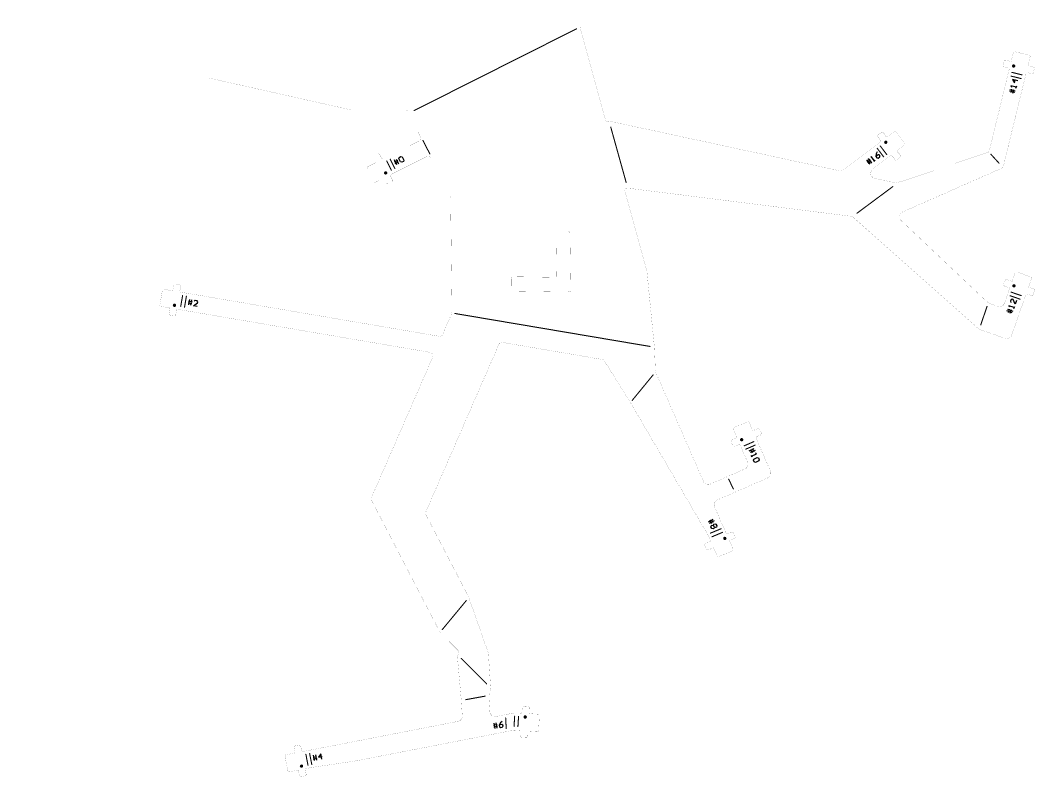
# Model space of a CAD drawing. Extents: x 325 to 617, y 85 to 372.
# Drawn here: x 471.2 to 617.3, y 145.4 to 254.3 of the extents above; entities that cross this region are included whole.
import ezdxf

# ---------------------------------------------------------------- set-up
doc = ezdxf.new("R2010")
doc.units = 0
doc.layers.add('MECHANICAL1', color=6, linetype='CONTINUOUS')
doc.layers.add('TOPOVERLAY', color=2, linetype='CONTINUOUS')

msp = doc.modelspace()

# ---------------------------------------------------------------- linework, layer by layer
at = {"layer": 'MECHANICAL1', "const_width": 0.0127}
for points in [[(551.83, 253.35), (551.83, 264.1)], [(551.83, 253.35), (551.85, 253.19)], [(551.85, 253.19), (555.49, 239.92)], [(612.76, 247.82), (612.9, 248.4)], [(613.14, 248.55), (613.92, 248.36)], [(613.92, 248.36), (614.23, 249.62)], [(614.47, 249.77), (616.51, 249.27)], [(616.35, 247.76), (616.65, 249.03)], [(610.77, 235.48), (613.63, 247.19)], [(612.9, 247.58), (613.48, 247.43)], [(616.35, 247.76), (617.12, 247.57)], [(617.13, 246.75), (617.27, 247.33)], [(434.2, 245.97), (498.41, 245.97)], [(498.41, 245.97), (518.91, 241.37)], [(612.8, 233.25), (616.06, 246.6)], [(616.3, 246.74), (616.88, 246.6)], [(518.91, 241.37), (525.99, 241.37)], [(525.99, 241.37), (526.79, 241.37)], [(526.96, 241.26), (528.82, 237.55)], [(555.69, 239.77), (555.82, 239.77)], [(555.82, 239.77), (556.27, 239.72)], [(556.27, 239.72), (589.11, 232.64)], [(595.98, 237.47), (597.02, 238.25)], [(597.3, 238.21), (598.56, 236.53)], [(523.5, 234.34), (528.59, 236.88)], [(589.72, 232.77), (595.02, 236.75)], [(594.7, 237.51), (595.06, 237.03)], [(594.74, 237.79), (595.22, 238.15)], [(595.5, 238.11), (595.98, 237.47)], [(597.48, 235.47), (598.52, 236.25)], [(597.48, 235.47), (597.96, 234.83)], [(597.94, 231.03), (610.57, 235.25)], [(610.57, 235.25), (610.77, 235.48)], [(521.27, 233.22), (522.43, 233.8)], [(522.07, 234.52), (522.43, 233.8)], [(522.16, 234.78), (522.7, 235.05)], [(522.97, 234.96), (523.23, 234.43)], [(524.62, 232.1), (529.71, 234.65)], [(530.38, 234.42), (533.13, 228.93)], [(594, 232.86), (596.52, 234.75)], [(596.8, 234.71), (597.16, 234.23)], [(597.44, 234.19), (597.92, 234.55)], [(521.18, 232.95), (522.12, 231.07)], [(598.3, 226.69), (612.61, 233.01)], [(612.61, 233.01), (612.8, 233.25)], [(522.38, 230.98), (523.55, 231.56)], [(523.55, 231.56), (523.91, 230.85)], [(524.17, 230.76), (524.71, 231.03)], [(524.53, 231.83), (524.8, 231.3)], [(594.29, 231.52), (597.19, 230.9)], [(597.19, 230.9), (597.94, 231.03)], [(558.26, 229.8), (561.46, 218.15)], [(558.4, 230.05), (558.48, 230.07)], [(558.48, 230.07), (558.91, 230.09)], [(558.91, 230.09), (590.77, 226.08)], [(533.18, 228.71), (533.33, 217.36)], [(590.77, 226.08), (591.15, 225.94)], [(591.15, 225.94), (609.05, 210.03)], [(598.09, 225.45), (610.38, 213.81)], [(548.35, 223.74), (548.44, 217.48)], [(548.56, 223.95), (550.17, 223.93)], [(550.37, 223.73), (550.48, 215.4)], [(561.46, 218.15), (562.52, 207.38)], [(614.06, 216.69), (614.49, 217.92)], [(614.75, 218.04), (616.73, 217.35)], [(493.54, 216.28), (494.13, 216.18)], [(533.33, 217.36), (533.4, 212.35)], [(541.9, 217.16), (541.92, 215.5)], [(542.1, 217.36), (542.1, 217.36)], [(542.1, 217.36), (548.24, 217.28)], [(612.85, 216.27), (613.05, 216.84)], [(613.31, 216.96), (614.06, 216.69)], [(616.42, 215.87), (616.85, 217.1)], [(491.31, 213.31), (491.66, 215.38)], [(491.89, 215.55), (493.17, 215.33)], [(493.17, 215.33), (493.31, 216.12)], [(494.19, 215.36), (494.29, 215.95)], [(494.36, 215.13), (531.51, 208.79)], [(542.12, 215.3), (550.28, 215.19)], [(612.96, 213.55), (613.67, 215.56)], [(612.98, 216.01), (613.54, 215.82)], [(616.28, 214.86), (616.85, 214.66)], [(616.42, 215.87), (617.18, 215.6)], [(617.1, 214.78), (617.3, 215.35)], [(610.38, 213.81), (610.87, 213.49)], [(610.87, 213.49), (612.01, 213.09)], [(614, 208.95), (616.02, 214.74)], [(491.47, 213.08), (492.75, 212.86)], [(492.62, 212.07), (492.75, 212.86)], [(493.6, 211.91), (493.71, 212.5)], [(493.94, 212.66), (530.23, 206.47)], [(532.05, 209.08), (533.33, 212.02)], [(533.33, 212.02), (533.4, 212.35)], [(492.78, 211.84), (493.37, 211.74)], [(609.05, 210.03), (609.55, 209.72)], [(609.55, 209.72), (613.05, 208.49)], [(529.62, 183.51), (540.13, 207.6)], [(540.68, 207.9), (555.01, 205.45)], [(562.52, 207.38), (562.55, 207.03)], [(562.55, 207.03), (562.65, 204.67)], [(521.79, 185.57), (530.61, 205.78)], [(555.35, 205.22), (558.96, 199.44)], [(562.65, 204.67), (562.68, 203.93)], [(562.68, 203.93), (562.77, 203.5)], [(562.77, 203.5), (569.6, 187.89)], [(558.96, 199.44), (559.15, 199.13)], [(559.15, 199.13), (570.16, 180.33)], [(574, 195.63), (575.93, 196.47)], [(576.19, 196.37), (576.71, 195.18)], [(573.9, 195.37), (574.42, 194.17)], [(576.71, 195.18), (577.45, 195.5)], [(577.3, 194.34), (577.85, 194.58)], [(577.71, 195.39), (577.95, 194.84)], [(573.59, 193.59), (573.83, 193.04)], [(573.69, 193.85), (574.42, 194.17)], [(574.09, 192.94), (574.64, 193.18)], [(574.9, 193.08), (575.96, 190.67)], [(577.19, 194.08), (579.25, 189.38)], [(570.59, 187.5), (575.57, 189.68)], [(571.59, 185.21), (578.86, 188.39)], [(521.81, 185.14), (531.57, 166.33)], [(571.2, 184.22), (572.86, 180.44)], [(529.63, 183.08), (535.73, 171.35)], [(570.16, 180.33), (570.27, 180.12)], [(570.27, 180.12), (570.57, 179.44)], [(573.12, 180.34), (573.67, 180.58)], [(573.93, 180.48), (574.17, 179.93)], [(569.81, 178.67), (570.05, 178.12)], [(569.91, 178.94), (570.46, 179.18)], [(570.31, 178.02), (571.05, 178.34)], [(571.05, 178.34), (571.57, 177.15)], [(573.34, 179.34), (574.07, 179.66)], [(573.34, 179.34), (573.86, 178.15)], [(571.83, 177.05), (573.76, 177.89)], [(535.73, 171.35), (535.87, 170.99)], [(535.87, 170.99), (538.6, 163.22)], [(531.57, 166.33), (531.78, 166.04)], [(531.78, 166.04), (534.22, 163.59)], [(534.17, 162.58), (534.25, 162.92)], [(534.17, 162.58), (534.71, 156.52)], [(538.63, 163.09), (538.95, 158.2)], [(538.76, 157.31), (538.91, 157.81)], [(538.91, 157.81), (538.95, 158.2)], [(534.71, 156.52), (534.74, 156.1)], [(538.7, 156.87), (538.76, 157.31)], [(538.7, 156.87), (538.84, 154.71)], [(534.74, 156.1), (534.87, 154.12)], [(543.51, 154.7), (543.55, 155.29)], [(543.76, 155.48), (544.36, 155.45)], [(544.5, 154.44), (544.55, 155.23)], [(539.73, 154.03), (540.96, 154.27)], [(540.96, 154.27), (541.17, 154.31)], [(541.17, 154.31), (542.32, 154.54)], [(542.32, 154.54), (542.56, 154.55)], [(542.56, 154.55), (543.3, 154.51)], [(544.5, 154.44), (545.8, 154.36)], [(545.85, 152.05), (545.98, 154.14)], [(511.95, 148.99), (534.27, 153.33)], [(541.33, 151.88), (542.17, 152.05)], [(542.17, 152.05), (542.41, 152.06)], [(542.41, 152.06), (543.15, 152.01)], [(519.22, 147.58), (541.12, 151.83)], [(541.12, 151.83), (541.33, 151.88)], [(543.3, 151.2), (543.34, 151.8)], [(543.49, 150.99), (544.08, 150.95)], [(544.3, 151.14), (544.35, 151.94)], [(544.35, 151.94), (545.64, 151.86)], [(510.62, 149.55), (510.77, 148.77)], [(510.78, 149.79), (511.37, 149.9)], [(511.6, 149.74), (511.72, 149.15)], [(509.34, 148.28), (509.74, 146.22)], [(509.5, 148.52), (510.77, 148.77)], [(513.39, 146.72), (519.22, 147.58)], [(509.97, 146.06), (511.25, 146.31)], [(511.25, 146.31), (511.4, 145.53)], [(512.27, 146.31), (512.38, 145.72)], [(512.43, 146.54), (513.15, 146.68)], [(513.15, 146.68), (513.39, 146.72)], [(511.64, 145.37), (512.23, 145.48)]]:
    msp.add_lwpolyline(points, dxfattribs=at)
at = {"layer": 'MECHANICAL1', "const_width": 0.00635}
for points in [[(551.83, 253.35, 1), (551.83, 253.35, 1)], [(551.83, 253.35, 1), (551.83, 253.35, 1)], [(551.85, 253.19, 1), (551.85, 253.19, 1)], [(551.85, 253.19, 1), (551.85, 253.19, 1)], [(612.89, 248.4, 1), (612.9, 248.4, 1)], [(612.89, 248.4, 1), (612.9, 248.4, 1)], [(613.14, 248.55, 1), (613.14, 248.55, 1)], [(613.14, 248.55, 1), (613.14, 248.55, 1)], [(614.22, 249.62, 1), (614.23, 249.62, 1)], [(614.22, 249.62, 1), (614.23, 249.62, 1)], [(614.46, 249.77, 1), (614.47, 249.77, 1)], [(614.46, 249.77, 1), (614.47, 249.77, 1)], [(616.5, 249.27, 1), (616.51, 249.27, 1)], [(616.5, 249.27, 1), (616.51, 249.27, 1)], [(616.65, 249.03, 1), (616.66, 249.03, 1)], [(616.65, 249.03, 1), (616.66, 249.03, 1)], [(612.75, 247.82, 1), (612.76, 247.82, 1)], [(612.75, 247.82, 1), (612.76, 247.82, 1)], [(612.9, 247.58, 1), (612.91, 247.58, 1)], [(612.9, 247.58, 1), (612.91, 247.58, 1)], [(613.48, 247.43, 1), (613.49, 247.43, 1)], [(613.48, 247.43, 1), (613.49, 247.43, 1)], [(613.63, 247.19, 1), (613.63, 247.19, 1)], [(613.63, 247.19, 1), (613.63, 247.19, 1)], [(613.91, 248.36, 1), (613.92, 248.36, 1)], [(613.91, 248.36, 1), (613.92, 248.36, 1)], [(616.34, 247.76, 1), (616.35, 247.76, 1)], [(616.34, 247.76, 1), (616.35, 247.76, 1)], [(617.12, 247.57, 1), (617.13, 247.57, 1)], [(617.12, 247.57, 1), (617.13, 247.57, 1)], [(617.27, 247.33, 1), (617.27, 247.33, 1)], [(617.27, 247.33, 1), (617.27, 247.33, 1)], [(498.4, 245.97, 1), (498.41, 245.97, 1)], [(498.4, 245.97, 1), (498.41, 245.97, 1)], [(616.06, 246.6, 1), (616.06, 246.6, 1)], [(616.06, 246.6, 1), (616.06, 246.6, 1)], [(616.3, 246.74, 1), (616.31, 246.74, 1)], [(616.3, 246.74, 1), (616.31, 246.74, 1)], [(616.88, 246.6, 1), (616.89, 246.6, 1)], [(616.88, 246.6, 1), (616.89, 246.6, 1)], [(617.12, 246.75, 1), (617.13, 246.75, 1)], [(617.12, 246.75, 1), (617.13, 246.75, 1)], [(518.91, 241.37, 1), (518.91, 241.37, 1)], [(518.91, 241.37, 1), (518.91, 241.37, 1)], [(525.98, 241.37, 1), (525.99, 241.37, 1)], [(525.98, 241.37, 1), (525.99, 241.37, 1)], [(526.78, 241.37, 1), (526.79, 241.37, 1)], [(526.78, 241.37, 1), (526.79, 241.37, 1)], [(526.96, 241.26, 1), (526.97, 241.26, 1)], [(526.96, 241.26, 1), (526.97, 241.26, 1)], [(555.49, 239.92, 1), (555.49, 239.92, 1)], [(555.49, 239.92, 1), (555.49, 239.92, 1)], [(555.68, 239.77, 1), (555.69, 239.77, 1)], [(555.68, 239.77, 1), (555.69, 239.77, 1)], [(555.82, 239.77, 1), (555.82, 239.77, 1)], [(555.82, 239.77, 1), (555.82, 239.77, 1)], [(556.27, 239.72, 1), (556.28, 239.72, 1)], [(556.27, 239.72, 1), (556.28, 239.72, 1)], [(597.02, 238.25, 1), (597.03, 238.25, 1)], [(597.02, 238.25, 1), (597.03, 238.25, 1)], [(597.3, 238.21, 1), (597.31, 238.21, 1)], [(597.3, 238.21, 1), (597.31, 238.21, 1)], [(528.59, 236.88, 1), (528.6, 236.88, 1)], [(528.59, 236.88, 1), (528.6, 236.88, 1)], [(528.81, 237.55, 1), (528.82, 237.55, 1)], [(528.81, 237.55, 1), (528.82, 237.55, 1)], [(594.7, 237.51, 1), (594.71, 237.51, 1)], [(594.7, 237.51, 1), (594.71, 237.51, 1)], [(594.74, 237.79, 1), (594.75, 237.79, 1)], [(594.74, 237.79, 1), (594.75, 237.79, 1)], [(595.02, 236.75, 1), (595.03, 236.75, 1)], [(595.02, 236.75, 1), (595.03, 236.75, 1)], [(595.06, 237.03, 1), (595.07, 237.03, 1)], [(595.06, 237.03, 1), (595.07, 237.03, 1)], [(595.22, 238.15, 1), (595.23, 238.15, 1)], [(595.22, 238.15, 1), (595.23, 238.15, 1)], [(595.5, 238.11, 1), (595.51, 238.11, 1)], [(595.5, 238.11, 1), (595.51, 238.11, 1)], [(595.98, 237.47, 1), (595.99, 237.47, 1)], [(595.98, 237.47, 1), (595.99, 237.47, 1)], [(597.48, 235.47, 1), (597.49, 235.47, 1)], [(597.48, 235.47, 1), (597.49, 235.47, 1)], [(598.52, 236.25, 1), (598.53, 236.25, 1)], [(598.52, 236.25, 1), (598.53, 236.25, 1)], [(598.56, 236.53, 1), (598.57, 236.53, 1)], [(598.56, 236.53, 1), (598.57, 236.53, 1)], [(610.57, 235.25, 1), (610.57, 235.25, 1)], [(610.57, 235.25, 1), (610.57, 235.25, 1)], [(610.76, 235.48, 1), (610.77, 235.48, 1)], [(610.76, 235.48, 1), (610.77, 235.48, 1)], [(522.07, 234.52, 1), (522.07, 234.52, 1)], [(522.07, 234.52, 1), (522.07, 234.52, 1)], [(522.16, 234.78, 1), (522.16, 234.78, 1)], [(522.16, 234.78, 1), (522.16, 234.78, 1)], [(522.43, 233.8, 1), (522.43, 233.8, 1)], [(522.43, 233.8, 1), (522.43, 233.8, 1)], [(522.69, 235.05, 1), (522.7, 235.05, 1)], [(522.69, 235.05, 1), (522.7, 235.05, 1)], [(522.96, 234.96, 1), (522.97, 234.96, 1)], [(522.96, 234.96, 1), (522.97, 234.96, 1)], [(523.23, 234.43, 1), (523.24, 234.43, 1)], [(523.23, 234.43, 1), (523.24, 234.43, 1)], [(523.5, 234.34, 1), (523.51, 234.34, 1)], [(523.5, 234.34, 1), (523.51, 234.34, 1)], [(529.71, 234.65, 1), (529.71, 234.65, 1)], [(529.71, 234.65, 1), (529.71, 234.65, 1)], [(530.38, 234.42, 1), (530.38, 234.42, 1)], [(530.38, 234.42, 1), (530.38, 234.42, 1)], [(596.52, 234.75, 1), (596.53, 234.75, 1)], [(596.52, 234.75, 1), (596.53, 234.75, 1)], [(596.8, 234.71, 1), (596.81, 234.71, 1)], [(596.8, 234.71, 1), (596.81, 234.71, 1)], [(597.16, 234.23, 1), (597.17, 234.23, 1)], [(597.16, 234.23, 1), (597.17, 234.23, 1)], [(597.44, 234.19, 1), (597.45, 234.19, 1)], [(597.44, 234.19, 1), (597.45, 234.19, 1)], [(597.92, 234.55, 1), (597.93, 234.55, 1)], [(597.92, 234.55, 1), (597.93, 234.55, 1)], [(597.96, 234.83, 1), (597.97, 234.83, 1)], [(597.96, 234.83, 1), (597.97, 234.83, 1)], [(521.17, 232.95, 1), (521.18, 232.95, 1)], [(521.17, 232.95, 1), (521.18, 232.95, 1)], [(521.26, 233.22, 1), (521.27, 233.22, 1)], [(521.26, 233.22, 1), (521.27, 233.22, 1)], [(589.11, 232.64, 1), (589.11, 232.64, 1)], [(589.11, 232.64, 1), (589.11, 232.64, 1)], [(589.71, 232.77, 1), (589.72, 232.77, 1)], [(589.71, 232.77, 1), (589.72, 232.77, 1)], [(594, 232.86, 1), (594, 232.86, 1)], [(594, 232.86, 1), (594, 232.86, 1)], [(612.61, 233.01, 1), (612.61, 233.01, 1)], [(612.61, 233.01, 1), (612.61, 233.01, 1)], [(612.79, 233.25, 1), (612.8, 233.25, 1)], [(612.79, 233.25, 1), (612.8, 233.25, 1)], [(522.11, 231.07, 1), (522.12, 231.07, 1)], [(522.11, 231.07, 1), (522.12, 231.07, 1)], [(522.38, 230.98, 1), (522.39, 230.98, 1)], [(522.38, 230.98, 1), (522.39, 230.98, 1)], [(523.54, 231.56, 1), (523.55, 231.56, 1)], [(523.54, 231.56, 1), (523.55, 231.56, 1)], [(524.53, 231.83, 1), (524.53, 231.83, 1)], [(524.53, 231.83, 1), (524.53, 231.83, 1)], [(524.62, 232.1, 1), (524.62, 232.1, 1)], [(524.62, 232.1, 1), (524.62, 232.1, 1)], [(524.71, 231.03, 1), (524.71, 231.03, 1)], [(524.71, 231.03, 1), (524.71, 231.03, 1)], [(524.8, 231.3, 1), (524.8, 231.3, 1)], [(524.8, 231.3, 1), (524.8, 231.3, 1)], [(594.29, 231.52, 1), (594.29, 231.52, 1)], [(594.29, 231.52, 1), (594.29, 231.52, 1)], [(597.19, 230.9, 1), (597.2, 230.9, 1)], [(597.19, 230.9, 1), (597.2, 230.9, 1)], [(597.94, 231.03, 1), (597.94, 231.03, 1)], [(597.94, 231.03, 1), (597.94, 231.03, 1)], [(523.9, 230.85, 1), (523.91, 230.85, 1)], [(523.9, 230.85, 1), (523.91, 230.85, 1)], [(524.17, 230.76, 1), (524.18, 230.76, 1)], [(524.17, 230.76, 1), (524.18, 230.76, 1)], [(558.26, 229.8, 1), (558.27, 229.8, 1)], [(558.26, 229.8, 1), (558.27, 229.8, 1)], [(558.4, 230.05, 1), (558.41, 230.05, 1)], [(558.4, 230.05, 1), (558.41, 230.05, 1)], [(558.48, 230.07, 1), (558.48, 230.07, 1)], [(558.48, 230.07, 1), (558.48, 230.07, 1)], [(558.91, 230.09, 1), (558.91, 230.09, 1)], [(558.91, 230.09, 1), (558.91, 230.09, 1)], [(533.13, 228.93, 1), (533.13, 228.93, 1)], [(533.13, 228.93, 1), (533.13, 228.93, 1)], [(533.18, 228.71, 1), (533.19, 228.71, 1)], [(533.18, 228.71, 1), (533.19, 228.71, 1)], [(598.3, 226.69, 1), (598.31, 226.69, 1)], [(598.3, 226.69, 1), (598.31, 226.69, 1)], [(590.77, 226.08, 1), (590.77, 226.08, 1)], [(590.77, 226.08, 1), (590.77, 226.08, 1)], [(591.14, 225.94, 1), (591.15, 225.94, 1)], [(591.14, 225.94, 1), (591.15, 225.94, 1)], [(598.09, 225.45, 1), (598.09, 225.45, 1)], [(598.09, 225.45, 1), (598.09, 225.45, 1)], [(548.35, 223.74, 1), (548.36, 223.74, 1)], [(548.35, 223.74, 1), (548.36, 223.74, 1)], [(548.55, 223.95, 1), (548.56, 223.95, 1)], [(548.55, 223.95, 1), (548.56, 223.95, 1)], [(550.17, 223.93, 1), (550.17, 223.93, 1)], [(550.17, 223.93, 1), (550.17, 223.93, 1)], [(550.36, 223.73, 1), (550.37, 223.73, 1)], [(550.36, 223.73, 1), (550.37, 223.73, 1)], [(561.46, 218.15, 1), (561.46, 218.15, 1)], [(561.46, 218.15, 1), (561.46, 218.15, 1)], [(614.49, 217.92, 1), (614.49, 217.92, 1)], [(614.49, 217.92, 1), (614.49, 217.92, 1)], [(614.74, 218.04, 1), (614.75, 218.04, 1)], [(614.74, 218.04, 1), (614.75, 218.04, 1)], [(493.54, 216.28, 1), (493.54, 216.28, 1)], [(493.54, 216.28, 1), (493.54, 216.28, 1)], [(533.33, 217.36, 1), (533.34, 217.36, 1)], [(533.33, 217.36, 1), (533.34, 217.36, 1)], [(541.9, 217.16, 1), (541.9, 217.16, 1)], [(541.9, 217.16, 1), (541.9, 217.16, 1)], [(542.09, 217.36, 1), (542.1, 217.36, 1)], [(542.09, 217.36, 1), (542.1, 217.36, 1)], [(542.1, 217.36, 1), (542.1, 217.36, 1)], [(542.1, 217.36, 1), (542.1, 217.36, 1)], [(548.23, 217.28, 1), (548.24, 217.28, 1)], [(548.23, 217.28, 1), (548.24, 217.28, 1)], [(548.43, 217.48, 1), (548.44, 217.48, 1)], [(548.43, 217.48, 1), (548.44, 217.48, 1)], [(612.85, 216.27, 1), (612.86, 216.27, 1)], [(612.85, 216.27, 1), (612.86, 216.27, 1)], [(613.05, 216.84, 1), (613.05, 216.84, 1)], [(613.05, 216.84, 1), (613.05, 216.84, 1)], [(613.3, 216.96, 1), (613.31, 216.96, 1)], [(613.3, 216.96, 1), (613.31, 216.96, 1)], [(614.06, 216.69, 1), (614.06, 216.69, 1)], [(614.06, 216.69, 1), (614.06, 216.69, 1)], [(616.72, 217.35, 1), (616.73, 217.35, 1)], [(616.72, 217.35, 1), (616.73, 217.35, 1)], [(616.85, 217.1, 1), (616.85, 217.1, 1)], [(616.85, 217.1, 1), (616.85, 217.1, 1)], [(491.66, 215.38, 1), (491.66, 215.38, 1)], [(491.66, 215.38, 1), (491.66, 215.38, 1)], [(491.89, 215.55, 1), (491.9, 215.55, 1)], [(491.89, 215.55, 1), (491.9, 215.55, 1)], [(493.17, 215.33, 1), (493.18, 215.33, 1)], [(493.17, 215.33, 1), (493.18, 215.33, 1)], [(493.31, 216.12, 1), (493.31, 216.12, 1)], [(493.31, 216.12, 1), (493.31, 216.12, 1)], [(494.13, 216.18, 1), (494.13, 216.18, 1)], [(494.13, 216.18, 1), (494.13, 216.18, 1)], [(494.19, 215.36, 1), (494.2, 215.36, 1)], [(494.19, 215.36, 1), (494.2, 215.36, 1)], [(494.29, 215.95, 1), (494.3, 215.95, 1)], [(494.29, 215.95, 1), (494.3, 215.95, 1)], [(494.35, 215.13, 1), (494.36, 215.13, 1)], [(494.35, 215.13, 1), (494.36, 215.13, 1)], [(541.92, 215.5, 1), (541.92, 215.5, 1)], [(541.92, 215.5, 1), (541.92, 215.5, 1)], [(542.12, 215.3, 1), (542.12, 215.3, 1)], [(542.12, 215.3, 1), (542.12, 215.3, 1)], [(550.27, 215.19, 1), (550.28, 215.19, 1)], [(550.27, 215.19, 1), (550.28, 215.19, 1)], [(550.48, 215.4, 1), (550.48, 215.4, 1)], [(550.48, 215.4, 1), (550.48, 215.4, 1)], [(612.97, 216.01, 1), (612.98, 216.01, 1)], [(612.97, 216.01, 1), (612.98, 216.01, 1)], [(613.54, 215.82, 1), (613.55, 215.82, 1)], [(613.54, 215.82, 1), (613.55, 215.82, 1)], [(613.66, 215.56, 1), (613.67, 215.56, 1)], [(613.66, 215.56, 1), (613.67, 215.56, 1)], [(616.28, 214.86, 1), (616.28, 214.86, 1)], [(616.28, 214.86, 1), (616.28, 214.86, 1)], [(616.42, 215.87, 1), (616.42, 215.87, 1)], [(616.42, 215.87, 1), (616.42, 215.87, 1)], [(617.1, 214.78, 1), (617.1, 214.78, 1)], [(617.1, 214.78, 1), (617.1, 214.78, 1)], [(617.17, 215.6, 1), (617.18, 215.6, 1)], [(617.17, 215.6, 1), (617.18, 215.6, 1)], [(617.3, 215.35, 1), (617.3, 215.35, 1)], [(617.3, 215.35, 1), (617.3, 215.35, 1)], [(610.37, 213.81, 1), (610.38, 213.81, 1)], [(610.37, 213.81, 1), (610.38, 213.81, 1)], [(610.87, 213.49, 1), (610.88, 213.49, 1)], [(610.87, 213.49, 1), (610.88, 213.49, 1)], [(612.96, 213.55, 1), (612.97, 213.55, 1)], [(612.96, 213.55, 1), (612.97, 213.55, 1)], [(616.02, 214.74, 1), (616.03, 214.74, 1)], [(616.02, 214.74, 1), (616.03, 214.74, 1)], [(616.84, 214.66, 1), (616.85, 214.66, 1)], [(616.84, 214.66, 1), (616.85, 214.66, 1)], [(491.31, 213.31, 1), (491.31, 213.31, 1)], [(491.31, 213.31, 1), (491.31, 213.31, 1)], [(491.47, 213.08, 1), (491.48, 213.08, 1)], [(491.47, 213.08, 1), (491.48, 213.08, 1)], [(492.62, 212.07, 1), (492.62, 212.07, 1)], [(492.62, 212.07, 1), (492.62, 212.07, 1)], [(492.75, 212.86, 1), (492.76, 212.86, 1)], [(492.75, 212.86, 1), (492.76, 212.86, 1)], [(493.6, 211.91, 1), (493.61, 211.91, 1)], [(493.6, 211.91, 1), (493.61, 211.91, 1)], [(493.7, 212.5, 1), (493.71, 212.5, 1)], [(493.7, 212.5, 1), (493.71, 212.5, 1)], [(493.93, 212.66, 1), (493.94, 212.66, 1)], [(493.93, 212.66, 1), (493.94, 212.66, 1)], [(533.33, 212.02, 1), (533.34, 212.02, 1)], [(533.33, 212.02, 1), (533.34, 212.02, 1)], [(533.4, 212.35, 1), (533.4, 212.35, 1)], [(533.4, 212.35, 1), (533.4, 212.35, 1)], [(612, 213.09, 1), (612.01, 213.09, 1)], [(612, 213.09, 1), (612.01, 213.09, 1)], [(492.78, 211.84, 1), (492.79, 211.84, 1)], [(492.78, 211.84, 1), (492.79, 211.84, 1)], [(493.37, 211.74, 1), (493.38, 211.74, 1)], [(493.37, 211.74, 1), (493.38, 211.74, 1)], [(532.05, 209.08, 1), (532.05, 209.08, 1)], [(532.05, 209.08, 1), (532.05, 209.08, 1)], [(609.05, 210.03, 1), (609.06, 210.03, 1)], [(609.05, 210.03, 1), (609.06, 210.03, 1)], [(609.55, 209.72, 1), (609.56, 209.72, 1)], [(609.55, 209.72, 1), (609.56, 209.72, 1)], [(614, 208.95, 1), (614.01, 208.95, 1)], [(614, 208.95, 1), (614.01, 208.95, 1)], [(531.51, 208.79, 1), (531.51, 208.79, 1)], [(531.51, 208.79, 1), (531.51, 208.79, 1)], [(540.13, 207.6, 1), (540.14, 207.6, 1)], [(540.13, 207.6, 1), (540.14, 207.6, 1)], [(540.67, 207.9, 1), (540.68, 207.9, 1)], [(540.67, 207.9, 1), (540.68, 207.9, 1)], [(613.04, 208.49, 1), (613.05, 208.49, 1)], [(613.04, 208.49, 1), (613.05, 208.49, 1)], [(530.23, 206.47, 1), (530.24, 206.47, 1)], [(530.23, 206.47, 1), (530.24, 206.47, 1)], [(562.52, 207.38, 1), (562.52, 207.38, 1)], [(562.52, 207.38, 1), (562.52, 207.38, 1)], [(562.54, 207.03, 1), (562.55, 207.03, 1)], [(562.54, 207.03, 1), (562.55, 207.03, 1)], [(530.61, 205.78, 1), (530.61, 205.78, 1)], [(530.61, 205.78, 1), (530.61, 205.78, 1)], [(555.01, 205.45, 1), (555.02, 205.45, 1)], [(555.01, 205.45, 1), (555.02, 205.45, 1)], [(555.35, 205.22, 1), (555.36, 205.22, 1)], [(555.35, 205.22, 1), (555.36, 205.22, 1)], [(562.65, 204.67, 1), (562.65, 204.67, 1)], [(562.65, 204.67, 1), (562.65, 204.67, 1)], [(562.68, 203.93, 1), (562.69, 203.93, 1)], [(562.68, 203.93, 1), (562.69, 203.93, 1)], [(562.76, 203.5, 1), (562.77, 203.5, 1)], [(562.76, 203.5, 1), (562.77, 203.5, 1)], [(558.96, 199.44, 1), (558.97, 199.44, 1)], [(558.96, 199.44, 1), (558.97, 199.44, 1)], [(559.15, 199.13, 1), (559.15, 199.13, 1)], [(559.15, 199.13, 1), (559.15, 199.13, 1)], [(575.93, 196.47, 1), (575.93, 196.47, 1)], [(575.93, 196.47, 1), (575.93, 196.47, 1)], [(576.19, 196.37, 1), (576.19, 196.37, 1)], [(576.19, 196.37, 1), (576.19, 196.37, 1)], [(573.9, 195.37, 1), (573.9, 195.37, 1)], [(573.9, 195.37, 1), (573.9, 195.37, 1)], [(574, 195.63, 1), (574.01, 195.63, 1)], [(574, 195.63, 1), (574.01, 195.63, 1)], [(576.71, 195.18, 1), (576.72, 195.18, 1)], [(576.71, 195.18, 1), (576.72, 195.18, 1)], [(577.29, 194.34, 1), (577.3, 194.34, 1)], [(577.29, 194.34, 1), (577.3, 194.34, 1)], [(577.44, 195.5, 1), (577.45, 195.5, 1)], [(577.44, 195.5, 1), (577.45, 195.5, 1)], [(577.71, 195.39, 1), (577.71, 195.39, 1)], [(577.71, 195.39, 1), (577.71, 195.39, 1)], [(577.84, 194.58, 1), (577.85, 194.58, 1)], [(577.84, 194.58, 1), (577.85, 194.58, 1)], [(577.95, 194.84, 1), (577.95, 194.84, 1)], [(577.95, 194.84, 1), (577.95, 194.84, 1)], [(573.58, 193.59, 1), (573.59, 193.59, 1)], [(573.58, 193.59, 1), (573.59, 193.59, 1)], [(573.69, 193.85, 1), (573.69, 193.85, 1)], [(573.69, 193.85, 1), (573.69, 193.85, 1)], [(573.82, 193.04, 1), (573.83, 193.04, 1)], [(573.82, 193.04, 1), (573.83, 193.04, 1)], [(574.09, 192.94, 1), (574.09, 192.94, 1)], [(574.09, 192.94, 1), (574.09, 192.94, 1)], [(574.42, 194.17, 1), (574.43, 194.17, 1)], [(574.42, 194.17, 1), (574.43, 194.17, 1)], [(574.64, 193.18, 1), (574.64, 193.18, 1)], [(574.64, 193.18, 1), (574.64, 193.18, 1)], [(574.9, 193.08, 1), (574.91, 193.08, 1)], [(574.9, 193.08, 1), (574.91, 193.08, 1)], [(577.19, 194.08, 1), (577.2, 194.08, 1)], [(577.19, 194.08, 1), (577.2, 194.08, 1)], [(575.95, 190.67, 1), (575.96, 190.67, 1)], [(575.95, 190.67, 1), (575.96, 190.67, 1)], [(575.57, 189.68, 1), (575.57, 189.68, 1)], [(575.57, 189.68, 1), (575.57, 189.68, 1)], [(579.25, 189.38, 1), (579.25, 189.38, 1)], [(579.25, 189.38, 1), (579.25, 189.38, 1)], [(569.6, 187.89, 1), (569.6, 187.89, 1)], [(569.6, 187.89, 1), (569.6, 187.89, 1)], [(570.58, 187.5, 1), (570.59, 187.5, 1)], [(570.58, 187.5, 1), (570.59, 187.5, 1)], [(578.86, 188.39, 1), (578.87, 188.39, 1)], [(578.86, 188.39, 1), (578.87, 188.39, 1)], [(521.79, 185.57, 1), (521.79, 185.57, 1)], [(521.79, 185.57, 1), (521.79, 185.57, 1)], [(521.8, 185.14, 1), (521.81, 185.14, 1)], [(521.8, 185.14, 1), (521.81, 185.14, 1)], [(571.2, 184.22, 1), (571.21, 184.22, 1)], [(571.2, 184.22, 1), (571.21, 184.22, 1)], [(571.59, 185.21, 1), (571.59, 185.21, 1)], [(571.59, 185.21, 1), (571.59, 185.21, 1)], [(529.62, 183.51, 1), (529.62, 183.51, 1)], [(529.62, 183.51, 1), (529.62, 183.51, 1)], [(529.63, 183.08, 1), (529.64, 183.08, 1)], [(529.63, 183.08, 1), (529.64, 183.08, 1)], [(570.16, 180.33, 1), (570.17, 180.33, 1)], [(570.16, 180.33, 1), (570.17, 180.33, 1)], [(570.27, 180.12, 1), (570.27, 180.12, 1)], [(570.27, 180.12, 1), (570.27, 180.12, 1)], [(572.85, 180.44, 1), (572.86, 180.44, 1)], [(572.85, 180.44, 1), (572.86, 180.44, 1)], [(573.12, 180.34, 1), (573.12, 180.34, 1)], [(573.12, 180.34, 1), (573.12, 180.34, 1)], [(573.67, 180.58, 1), (573.67, 180.58, 1)], [(573.67, 180.58, 1), (573.67, 180.58, 1)], [(573.93, 180.48, 1), (573.94, 180.48, 1)], [(573.93, 180.48, 1), (573.94, 180.48, 1)], [(574.17, 179.93, 1), (574.18, 179.93, 1)], [(574.17, 179.93, 1), (574.18, 179.93, 1)], [(569.81, 178.67, 1), (569.81, 178.67, 1)], [(569.81, 178.67, 1), (569.81, 178.67, 1)], [(569.91, 178.94, 1), (569.92, 178.94, 1)], [(569.91, 178.94, 1), (569.92, 178.94, 1)], [(570.46, 179.18, 1), (570.47, 179.18, 1)], [(570.46, 179.18, 1), (570.47, 179.18, 1)], [(570.56, 179.44, 1), (570.57, 179.44, 1)], [(570.56, 179.44, 1), (570.57, 179.44, 1)], [(571.04, 178.34, 1), (571.05, 178.34, 1)], [(571.04, 178.34, 1), (571.05, 178.34, 1)], [(573.33, 179.34, 1), (573.34, 179.34, 1)], [(573.33, 179.34, 1), (573.34, 179.34, 1)], [(574.07, 179.66, 1), (574.07, 179.66, 1)], [(574.07, 179.66, 1), (574.07, 179.66, 1)], [(570.05, 178.12, 1), (570.05, 178.12, 1)], [(570.05, 178.12, 1), (570.05, 178.12, 1)], [(570.31, 178.02, 1), (570.32, 178.02, 1)], [(570.31, 178.02, 1), (570.32, 178.02, 1)], [(571.57, 177.15, 1), (571.57, 177.15, 1)], [(571.57, 177.15, 1), (571.57, 177.15, 1)], [(571.83, 177.05, 1), (571.84, 177.05, 1)], [(571.83, 177.05, 1), (571.84, 177.05, 1)], [(573.75, 177.89, 1), (573.76, 177.89, 1)], [(573.75, 177.89, 1), (573.76, 177.89, 1)], [(573.86, 178.15, 1), (573.86, 178.15, 1)], [(573.86, 178.15, 1), (573.86, 178.15, 1)], [(535.72, 171.35, 1), (535.73, 171.35, 1)], [(535.72, 171.35, 1), (535.73, 171.35, 1)], [(535.87, 170.99, 1), (535.88, 170.99, 1)], [(535.87, 170.99, 1), (535.88, 170.99, 1)], [(531.57, 166.33, 1), (531.58, 166.33, 1)], [(531.57, 166.33, 1), (531.58, 166.33, 1)], [(531.77, 166.04, 1), (531.78, 166.04, 1)], [(531.77, 166.04, 1), (531.78, 166.04, 1)], [(534.17, 162.58, 1), (534.17, 162.58, 1)], [(534.17, 162.58, 1), (534.17, 162.58, 1)], [(534.21, 163.59, 1), (534.22, 163.59, 1)], [(534.21, 163.59, 1), (534.22, 163.59, 1)], [(534.25, 162.92, 1), (534.25, 162.92, 1)], [(534.25, 162.92, 1), (534.25, 162.92, 1)], [(538.6, 163.22, 1), (538.6, 163.22, 1)], [(538.6, 163.22, 1), (538.6, 163.22, 1)], [(538.62, 163.09, 1), (538.63, 163.09, 1)], [(538.62, 163.09, 1), (538.63, 163.09, 1)], [(538.91, 157.81, 1), (538.92, 157.81, 1)], [(538.91, 157.81, 1), (538.92, 157.81, 1)], [(538.94, 158.2, 1), (538.95, 158.2, 1)], [(538.94, 158.2, 1), (538.95, 158.2, 1)], [(534.71, 156.52, 1), (534.71, 156.52, 1)], [(534.71, 156.52, 1), (534.71, 156.52, 1)], [(538.7, 156.87, 1), (538.7, 156.87, 1)], [(538.7, 156.87, 1), (538.7, 156.87, 1)], [(538.76, 157.31, 1), (538.76, 157.31, 1)], [(538.76, 157.31, 1), (538.76, 157.31, 1)], [(534.74, 156.1, 1), (534.74, 156.1, 1)], [(534.74, 156.1, 1), (534.74, 156.1, 1)], [(543.55, 155.29, 1), (543.55, 155.29, 1)], [(543.55, 155.29, 1), (543.55, 155.29, 1)], [(543.76, 155.48, 1), (543.76, 155.48, 1)], [(543.76, 155.48, 1), (543.76, 155.48, 1)], [(544.36, 155.45, 1), (544.36, 155.45, 1)], [(544.36, 155.45, 1), (544.36, 155.45, 1)], [(544.54, 155.23, 1), (544.55, 155.23, 1)], [(544.54, 155.23, 1), (544.55, 155.23, 1)], [(534.87, 154.12, 1), (534.87, 154.12, 1)], [(534.87, 154.12, 1), (534.87, 154.12, 1)], [(538.84, 154.71, 1), (538.84, 154.71, 1)], [(538.84, 154.71, 1), (538.84, 154.71, 1)], [(539.73, 154.03, 1), (539.74, 154.03, 1)], [(539.73, 154.03, 1), (539.74, 154.03, 1)], [(540.96, 154.27, 1), (540.96, 154.27, 1)], [(540.96, 154.27, 1), (540.96, 154.27, 1)], [(541.17, 154.31, 1), (541.17, 154.31, 1)], [(541.17, 154.31, 1), (541.17, 154.31, 1)], [(542.32, 154.54, 1), (542.33, 154.54, 1)], [(542.32, 154.54, 1), (542.33, 154.54, 1)], [(542.56, 154.55, 1), (542.57, 154.55, 1)], [(542.56, 154.55, 1), (542.57, 154.55, 1)], [(543.3, 154.51, 1), (543.3, 154.51, 1)], [(543.3, 154.51, 1), (543.3, 154.51, 1)], [(543.51, 154.7, 1), (543.52, 154.7, 1)], [(543.51, 154.7, 1), (543.52, 154.7, 1)], [(544.49, 154.44, 1), (544.5, 154.44, 1)], [(544.49, 154.44, 1), (544.5, 154.44, 1)], [(545.79, 154.36, 1), (545.8, 154.36, 1)], [(545.79, 154.36, 1), (545.8, 154.36, 1)], [(545.98, 154.14, 1), (545.99, 154.14, 1)], [(545.98, 154.14, 1), (545.99, 154.14, 1)], [(534.26, 153.33, 1), (534.27, 153.33, 1)], [(534.26, 153.33, 1), (534.27, 153.33, 1)], [(542.17, 152.05, 1), (542.17, 152.05, 1)], [(542.17, 152.05, 1), (542.17, 152.05, 1)], [(542.41, 152.06, 1), (542.41, 152.06, 1)], [(542.41, 152.06, 1), (542.41, 152.06, 1)], [(543.14, 152.01, 1), (543.15, 152.01, 1)], [(543.14, 152.01, 1), (543.15, 152.01, 1)], [(545.85, 152.05, 1), (545.86, 152.05, 1)], [(545.85, 152.05, 1), (545.86, 152.05, 1)], [(541.12, 151.83, 1), (541.12, 151.83, 1)], [(541.12, 151.83, 1), (541.12, 151.83, 1)], [(541.33, 151.88, 1), (541.33, 151.88, 1)], [(541.33, 151.88, 1), (541.33, 151.88, 1)], [(543.3, 151.2, 1), (543.3, 151.2, 1)], [(543.3, 151.2, 1), (543.3, 151.2, 1)], [(543.33, 151.8, 1), (543.34, 151.8, 1)], [(543.33, 151.8, 1), (543.34, 151.8, 1)], [(543.48, 150.99, 1), (543.49, 150.99, 1)], [(543.48, 150.99, 1), (543.49, 150.99, 1)], [(544.08, 150.95, 1), (544.09, 150.95, 1)], [(544.08, 150.95, 1), (544.09, 150.95, 1)], [(544.29, 151.14, 1), (544.3, 151.14, 1)], [(544.29, 151.14, 1), (544.3, 151.14, 1)], [(544.34, 151.94, 1), (544.35, 151.94, 1)], [(544.34, 151.94, 1), (544.35, 151.94, 1)], [(545.64, 151.86, 1), (545.65, 151.86, 1)], [(545.64, 151.86, 1), (545.65, 151.86, 1)], [(510.62, 149.55, 1), (510.62, 149.55, 1)], [(510.62, 149.55, 1), (510.62, 149.55, 1)], [(510.78, 149.79, 1), (510.78, 149.79, 1)], [(510.78, 149.79, 1), (510.78, 149.79, 1)], [(511.36, 149.9, 1), (511.37, 149.9, 1)], [(511.36, 149.9, 1), (511.37, 149.9, 1)], [(511.6, 149.74, 1), (511.61, 149.74, 1)], [(511.6, 149.74, 1), (511.61, 149.74, 1)], [(511.71, 149.15, 1), (511.72, 149.15, 1)], [(511.71, 149.15, 1), (511.72, 149.15, 1)], [(509.34, 148.28, 1), (509.34, 148.28, 1)], [(509.34, 148.28, 1), (509.34, 148.28, 1)], [(509.49, 148.52, 1), (509.5, 148.52, 1)], [(509.49, 148.52, 1), (509.5, 148.52, 1)], [(510.77, 148.77, 1), (510.78, 148.77, 1)], [(510.77, 148.77, 1), (510.78, 148.77, 1)], [(511.95, 148.99, 1), (511.95, 148.99, 1)], [(511.95, 148.99, 1), (511.95, 148.99, 1)], [(519.22, 147.58, 1), (519.23, 147.58, 1)], [(519.22, 147.58, 1), (519.23, 147.58, 1)], [(509.74, 146.22, 1), (509.74, 146.22, 1)], [(509.74, 146.22, 1), (509.74, 146.22, 1)], [(511.25, 146.31, 1), (511.25, 146.31, 1)], [(511.25, 146.31, 1), (511.25, 146.31, 1)], [(512.27, 146.31, 1), (512.27, 146.31, 1)], [(512.27, 146.31, 1), (512.27, 146.31, 1)], [(512.43, 146.54, 1), (512.43, 146.54, 1)], [(512.43, 146.54, 1), (512.43, 146.54, 1)], [(513.15, 146.68, 1), (513.16, 146.68, 1)], [(513.15, 146.68, 1), (513.16, 146.68, 1)], [(513.38, 146.72, 1), (513.39, 146.72, 1)], [(513.38, 146.72, 1), (513.39, 146.72, 1)], [(509.97, 146.06, 1), (509.98, 146.06, 1)], [(509.97, 146.06, 1), (509.98, 146.06, 1)], [(511.4, 145.53, 1), (511.41, 145.53, 1)], [(511.4, 145.53, 1), (511.41, 145.53, 1)], [(511.63, 145.37, 1), (511.64, 145.37, 1)], [(511.63, 145.37, 1), (511.64, 145.37, 1)], [(512.22, 145.48, 1), (512.23, 145.48, 1)], [(512.22, 145.48, 1), (512.23, 145.48, 1)], [(512.38, 145.72, 1), (512.39, 145.72, 1)], [(512.38, 145.72, 1), (512.39, 145.72, 1)]]:
    msp.add_lwpolyline(points, format="xyb", close=True, dxfattribs=at)
at = {"layer": 'MECHANICAL1', "const_width": 0.0127}
for points in [[(612.9, 248.4, -0.414214), (613.14, 248.55)], [(614.23, 249.62, -0.414214), (614.47, 249.77)], [(616.51, 249.27, -0.414214), (616.65, 249.03)], [(612.9, 247.58, -0.414214), (612.76, 247.82)], [(613.48, 247.43, -0.414214), (613.63, 247.19)], [(617.12, 247.57, -0.414214), (617.27, 247.33)], [(616.06, 246.6, -0.414214), (616.3, 246.74)], [(617.13, 246.75, -0.414214), (616.88, 246.6)], [(526.79, 241.37, -0.284079), (526.96, 241.26)], [(555.69, 239.77, -0.341522), (555.49, 239.92)], [(595.22, 238.15, -0.414214), (595.5, 238.11)], [(597.02, 238.25, -0.414214), (597.3, 238.21)], [(528.82, 237.55, -0.414214), (528.59, 236.88)], [(594.7, 237.51, -0.414214), (594.74, 237.79)], [(595.06, 237.03, -0.414214), (595.02, 236.75)], [(598.56, 236.53, -0.414214), (598.52, 236.25)], [(522.07, 234.52, -0.414214), (522.16, 234.78)], [(522.7, 235.05, -0.414214), (522.97, 234.96)], [(523.5, 234.34, -0.414214), (523.23, 234.43)], [(529.71, 234.65, -0.414214), (530.38, 234.42)], [(596.52, 234.75, -0.414214), (596.8, 234.71)], [(597.44, 234.19, -0.414214), (597.16, 234.23)], [(597.96, 234.83, -0.414214), (597.92, 234.55)], [(521.18, 232.95, -0.414214), (521.27, 233.22)], [(589.72, 232.77, -0.217189), (589.11, 232.64)], [(594.29, 231.52, -0.643131), (594, 232.86)], [(522.38, 230.98, -0.414214), (522.12, 231.07)], [(524.53, 231.83, -0.414214), (524.62, 232.1)], [(524.8, 231.3, -0.414214), (524.71, 231.03)], [(524.17, 230.76, -0.414214), (523.91, 230.85)], [(558.26, 229.8, -0.414214), (558.4, 230.05)], [(533.13, 228.93, -0.113065), (533.18, 228.71)], [(598.09, 225.45, -0.535539), (598.3, 226.69)], [(548.35, 223.74, -0.422105), (548.56, 223.95)], [(550.17, 223.93, -0.406366), (550.37, 223.73)], [(614.49, 217.92, -0.414214), (614.75, 218.04)], [(493.31, 216.12, -0.414214), (493.54, 216.28)], [(541.9, 217.16, -0.414134), (542.1, 217.36)], [(548.44, 217.48, -0.422105), (548.24, 217.28)], [(612.98, 216.01, -0.414214), (612.85, 216.27)], [(613.05, 216.84, -0.414214), (613.31, 216.96)], [(616.73, 217.35, -0.414214), (616.85, 217.1)], [(491.66, 215.38, -0.414214), (491.89, 215.55)], [(494.13, 216.18, -0.414214), (494.29, 215.95)], [(494.36, 215.13, -0.414214), (494.19, 215.36)], [(542.12, 215.3, -0.406366), (541.92, 215.5)], [(550.48, 215.4, -0.422105), (550.28, 215.19)], [(613.54, 215.82, -0.414214), (613.67, 215.56)], [(616.02, 214.74, -0.414214), (616.28, 214.86)], [(617.1, 214.78, -0.414214), (616.85, 214.66)], [(617.18, 215.6, -0.414214), (617.3, 215.35)], [(612.96, 213.55, -0.414214), (612.01, 213.09)], [(491.47, 213.08, -0.414214), (491.31, 213.31)], [(492.78, 211.84, -0.414214), (492.62, 212.07)], [(493.6, 211.91, -0.414214), (493.37, 211.74)], [(493.71, 212.5, -0.414214), (493.94, 212.66)], [(532.05, 209.08, -0.344834), (531.51, 208.79)], [(614, 208.95, -0.414214), (613.05, 208.49)], [(540.13, 207.6, -0.344834), (540.68, 207.9)], [(530.23, 206.47, -0.487173), (530.61, 205.78)], [(555.01, 205.45, -0.214103), (555.35, 205.22)], [(575.93, 196.47, -0.414214), (576.19, 196.37)], [(573.9, 195.37, -0.414214), (574, 195.63)], [(577.19, 194.08, -0.414214), (577.3, 194.34)], [(577.45, 195.5, -0.414214), (577.71, 195.39)], [(577.95, 194.84, -0.414214), (577.85, 194.58)], [(573.59, 193.59, -0.414214), (573.69, 193.85)], [(574.09, 192.94, -0.414214), (573.83, 193.04)], [(574.64, 193.18, -0.414214), (574.9, 193.08)], [(575.96, 190.67, -0.414214), (575.57, 189.68)], [(579.25, 189.38, -0.414214), (578.86, 188.39)], [(570.59, 187.5, -0.414214), (569.6, 187.89)], [(521.81, 185.14, -0.226343), (521.79, 185.57)], [(571.2, 184.22, -0.414214), (571.59, 185.21)], [(529.63, 183.08, -0.226343), (529.62, 183.51)], [(573.12, 180.34, -0.414214), (572.86, 180.44)], [(573.67, 180.58, -0.414214), (573.93, 180.48)], [(574.17, 179.93, -0.414214), (574.07, 179.66)], [(569.81, 178.67, -0.414214), (569.91, 178.94)], [(570.57, 179.44, -0.414214), (570.46, 179.18)], [(570.31, 178.02, -0.414214), (570.05, 178.12)], [(571.83, 177.05, -0.414214), (571.57, 177.15)], [(573.86, 178.15, -0.414214), (573.76, 177.89)], [(534.22, 163.59, -0.383566), (534.25, 162.92)], [(538.6, 163.22, -0.068302), (538.63, 163.09)], [(543.55, 155.29, -0.414214), (543.76, 155.48)], [(544.36, 155.45, -0.414214), (544.55, 155.23)], [(534.87, 154.12, -0.377635), (534.27, 153.33)], [(539.73, 154.03, -0.451763), (538.84, 154.71)], [(543.51, 154.7, -0.414214), (543.3, 154.51)], [(545.8, 154.36, -0.414214), (545.98, 154.14)], [(543.15, 152.01, -0.414214), (543.34, 151.8)], [(545.85, 152.05, -0.414214), (545.64, 151.86)], [(543.49, 150.99, -0.414214), (543.3, 151.2)], [(544.3, 151.14, -0.414214), (544.08, 150.95)], [(510.62, 149.55, -0.414214), (510.78, 149.79)], [(511.37, 149.9, -0.414214), (511.6, 149.74)], [(511.95, 148.99, -0.414214), (511.72, 149.15)], [(509.34, 148.28, -0.414214), (509.5, 148.52)], [(509.97, 146.06, -0.414214), (509.74, 146.22)], [(512.27, 146.31, -0.414214), (512.43, 146.54)], [(511.64, 145.37, -0.414214), (511.4, 145.53)], [(512.38, 145.72, -0.414214), (512.23, 145.48)]]:
    msp.add_lwpolyline(points, format="xyb", dxfattribs=at)
at = {"layer": 'TOPOVERLAY'}
for p, q in [((614.87, 245.55), (614.1, 245.75)), ((614.1, 245.75), (614.39, 245.26)), ((614.39, 245.26), (614.52, 245.78)), ((614.45, 243.87), (613.68, 244.07)), ((613.74, 244.32), (614.52, 244.13)), ((614.65, 244.65), (613.87, 244.84)), ((613.87, 244.84), (613.97, 244.68)), ((613.91, 243.87), (614, 244.26)), ((614, 244.26), (614.03, 244.39)), ((614.16, 243.81), (614.29, 244.32)), ((614.62, 244.52), (614.68, 244.78)), ((614.68, 244.78), (614.65, 244.65)), ((594.61, 235.33), (594.48, 235.07)), ((525.44, 233.48), (525.08, 234.19)), ((525.08, 233.89), (525.44, 234.07)), ((525.2, 233.65), (525.68, 233.9)), ((525.32, 234.31), (525.68, 233.6)), ((525.44, 234.07), (525.56, 234.13)), ((525.73, 234.37), (525.79, 234.55)), ((525.97, 233.9), (525.73, 234.37)), ((525.79, 234.55), (526.03, 234.67)), ((526.15, 233.84), (525.97, 233.9)), ((526.03, 234.67), (526.21, 234.62)), ((526.39, 233.96), (526.15, 233.84)), ((526.21, 234.62), (526.45, 234.14)), ((526.45, 234.14), (526.39, 233.96)), ((593.6, 233.57), (593.12, 234.21)), ((593.18, 233.92), (593.5, 234.16)), ((593.34, 234.37), (593.82, 233.73)), ((593.34, 233.71), (593.76, 234.03)), ((593.5, 234.16), (593.6, 234.24)), ((593.76, 234.69), (593.74, 234.51)), ((594.24, 234.05), (593.76, 234.69)), ((594.14, 233.97), (594.35, 234.13)), ((594.35, 234.13), (594.24, 234.05)), ((594.48, 235.07), (594.43, 234.69)), ((594.75, 234.93), (594.43, 234.69)), ((594.43, 234.69), (594.59, 234.48)), ((594.59, 234.48), (594.78, 234.45)), ((594.93, 234.91), (594.75, 234.93)), ((594.78, 234.45), (594.99, 234.62)), ((595.01, 234.8), (594.93, 234.91)), ((594.99, 234.62), (595.01, 234.8)), ((495.39, 213.58), (495.92, 213.49)), ((495.44, 213.84), (495.83, 213.77)), ((495.48, 213.29), (495.62, 214.08)), ((495.88, 214.04), (495.74, 213.25)), ((495.83, 213.77), (495.97, 213.75)), ((496.14, 213.18), (496.75, 213.61)), ((496.41, 213.94), (496.25, 213.83)), ((496.67, 213.9), (496.41, 213.94)), ((496.78, 213.74), (496.67, 213.9)), ((496.75, 213.61), (496.78, 213.74)), ((613.91, 214.07), (613.82, 213.82)), ((613.82, 213.82), (613.9, 213.65)), ((614.08, 214.15), (613.91, 214.07)), ((614.21, 214.1), (614.08, 214.15)), ((614.52, 213.42), (614.21, 214.1)), ((614.71, 213.92), (614.52, 213.42)), ((496.66, 213.09), (496.14, 213.18)), ((614.07, 212.17), (613.32, 212.44)), ((613.41, 212.69), (614.16, 212.42)), ((613.52, 212.22), (613.66, 212.6)), ((614.34, 212.92), (613.59, 213.19)), ((613.59, 213.19), (613.67, 213.02)), ((613.66, 212.6), (613.7, 212.73)), ((613.77, 212.13), (613.95, 212.63)), ((614.3, 212.79), (614.39, 213.04)), ((614.39, 213.04), (614.34, 212.92)), ((576.2, 192.27), (576.93, 192.6)), ((577.04, 192.35), (576.31, 192.03)), ((576.39, 192.5), (576.61, 192.01)), ((576.47, 191.66), (576.58, 191.42)), ((576.53, 191.54), (577.26, 191.87)), ((576.58, 191.42), (576.53, 191.54)), ((576.63, 192.61), (576.8, 192.24)), ((576.8, 192.24), (576.85, 192.12)), ((577.26, 191.87), (577.08, 191.93)), ((576.8, 190.93), (576.87, 191.11)), ((576.91, 190.69), (576.8, 190.93)), ((576.87, 191.11), (577.35, 191.32)), ((577.08, 190.62), (576.91, 190.69)), ((577.57, 190.84), (577.08, 190.62)), ((577.35, 191.32), (577.53, 191.26)), ((577.53, 191.26), (577.64, 191.01)), ((577.64, 191.01), (577.57, 190.84)), ((570.31, 182.05), (571.01, 182.43)), ((571.14, 182.2), (570.44, 181.82)), ((570.48, 182.29), (570.74, 181.83)), ((570.69, 181.35), (570.75, 181.53)), ((570.82, 181.11), (570.69, 181.35)), ((570.72, 182.42), (570.91, 182.07)), ((570.75, 181.53), (570.86, 181.59)), ((570.86, 181.59), (571.04, 181.54)), ((570.91, 182.07), (570.97, 181.95)), ((571.04, 181.54), (571.1, 181.72)), ((571.04, 181.54), (571.17, 181.3)), ((571.1, 181.72), (571.22, 181.78)), ((571.17, 181.3), (571.12, 181.12)), ((571.35, 181.25), (571.17, 181.3)), ((571.22, 181.78), (571.4, 181.73)), ((571.47, 181.31), (571.35, 181.25)), ((571.4, 181.73), (571.52, 181.49)), ((571.52, 181.49), (571.47, 181.31)), ((571, 181.06), (570.82, 181.11)), ((571.12, 181.12), (571, 181.06)), ((539.36, 152.79), (539.75, 152.86)), ((539.4, 152.53), (539.93, 152.62)), ((539.58, 152.29), (539.44, 153.08)), ((539.7, 153.12), (539.84, 152.34)), ((539.75, 152.86), (539.88, 152.89)), ((540.38, 153.11), (540.17, 152.8)), ((540.56, 152.87), (540.17, 152.8)), ((540.17, 152.8), (540.21, 152.54)), ((540.21, 152.54), (540.37, 152.43)), ((540.37, 152.43), (540.63, 152.48)), ((540.62, 153.29), (540.38, 153.11)), ((540.71, 152.76), (540.56, 152.87)), ((540.63, 152.48), (540.74, 152.63)), ((540.74, 152.63), (540.71, 152.76)), ((513.37, 148.17), (513.76, 148.24)), ((513.42, 147.9), (513.95, 148.01)), ((513.6, 147.67), (513.45, 148.45)), ((513.71, 148.5), (513.87, 147.72)), ((513.76, 148.24), (513.89, 148.27)), ((514.5, 148.66), (514.18, 148.19)), ((514.18, 148.19), (514.7, 148.29)), ((514.65, 147.87), (514.5, 148.66))]:
    msp.add_line(p, q, dxfattribs=at)
at = {"layer": 'TOPOVERLAY', "const_width": 0.15}
for points in [[(527.93, 241.29), (551.33, 253.07)], [(613.91, 246.25), (615.37, 245.9)], [(614.04, 246.79), (615.49, 246.43)], [(556.25, 238.91), (558.47, 230.94)], [(529.2, 236.99), (530.19, 235.05)], [(594.63, 235.85), (595.57, 234.61)], [(595.07, 236.19), (596.01, 234.95)], [(523.99, 234.03), (524.66, 232.7)], [(524.49, 234.28), (525.16, 232.95)], [(611.01, 234.99), (612.17, 233.72)], [(591.71, 226.5), (596.88, 230.34)], [(613.93, 215.14), (615.38, 214.64)], [(494.31, 213.06), (494.58, 214.65)], [(494.86, 212.97), (495.13, 214.56)], [(613.75, 214.63), (615.21, 214.13)], [(533.79, 212.07), (561.91, 207.32)], [(609.54, 210.41), (610.45, 213.09)], [(559.34, 199.55), (562.35, 203.22)], [(575.47, 193.01), (576.85, 193.61)], [(575.69, 192.52), (577.07, 193.12)], [(573.24, 188.2), (573.91, 186.8)], [(570.61, 180.43), (572.14, 181.07)], [(570.83, 179.91), (572.36, 180.55)], [(531.98, 166.54), (535.45, 170.73)], [(534.71, 162.39), (538.36, 158.74)], [(535.36, 156.45), (538.15, 156.96)], [(541.12, 153.82), (541.19, 152.31)], [(542.32, 152.61), (542.41, 154.06)], [(542.88, 152.57), (542.97, 154.03)], [(512.34, 148.58), (512.64, 147.01)], [(512.88, 148.69), (513.19, 147.12)]]:
    msp.add_lwpolyline(points, dxfattribs=at)
at = {"layer": 'TOPOVERLAY'}
for points, const_width in [([(551.29, 253.07, 1), (551.37, 253.07, 1)], 0.075), ([(614.39, 247.71, 1), (614.17, 247.71, 1)], 0.254), ([(614.1, 247.71, 1), (614.23, 247.71, 1)], 0.127), ([(614.33, 247.71, 1), (614.45, 247.71, 1)], 0.127), ([(613.87, 246.25, 1), (613.95, 246.25, 1)], 0.075), ([(614, 246.79, 1), (614.07, 246.79, 1)], 0.075), ([(615.33, 245.9, 1), (615.4, 245.9, 1)], 0.075), ([(615.46, 246.43, 1), (615.53, 246.43, 1)], 0.075), ([(527.89, 241.29, 1), (527.96, 241.29, 1)], 0.075), ([(556.22, 238.91, 1), (556.29, 238.91, 1)], 0.075), ([(529.16, 236.99, 1), (529.23, 236.99, 1)], 0.075), ([(595.98, 236.73, 1), (595.76, 236.73, 1)], 0.254), ([(595.69, 236.73, 1), (595.82, 236.73, 1)], 0.127), ([(595.92, 236.73, 1), (596.04, 236.73, 1)], 0.127), ([(594.59, 235.85, 1), (594.67, 235.85, 1)], 0.075), ([(595.04, 236.19, 1), (595.11, 236.19, 1)], 0.075), ([(523.95, 234.03, 1), (524.03, 234.03, 1)], 0.075), ([(524.45, 234.28, 1), (524.53, 234.28, 1)], 0.075), ([(530.15, 235.05, 1), (530.22, 235.05, 1)], 0.075), ([(595.53, 234.61, 1), (595.6, 234.61, 1)], 0.075), ([(595.98, 234.95, 1), (596.05, 234.95, 1)], 0.075), ([(610.97, 234.99, 1), (611.05, 234.99, 1)], 0.075), ([(612.14, 233.72, 1), (612.21, 233.72, 1)], 0.075), ([(523.94, 232.31, 1), (523.72, 232.31, 1)], 0.254), ([(523.66, 232.31, 1), (523.78, 232.31, 1)], 0.127), ([(523.88, 232.31, 1), (524.01, 232.31, 1)], 0.127), ([(524.62, 232.7, 1), (524.69, 232.7, 1)], 0.075), ([(525.12, 232.95, 1), (525.19, 232.95, 1)], 0.075), ([(558.43, 230.94, 1), (558.5, 230.94, 1)], 0.075), ([(596.84, 230.34, 1), (596.92, 230.34, 1)], 0.075), ([(591.68, 226.5, 1), (591.75, 226.5, 1)], 0.075), ([(614.43, 216.05, 1), (614.21, 216.05, 1)], 0.254), ([(613.89, 215.14, 1), (613.97, 215.14, 1)], 0.075), ([(614.14, 216.05, 1), (614.27, 216.05, 1)], 0.127), ([(614.37, 216.05, 1), (614.49, 216.05, 1)], 0.127), ([(493.52, 213.25, 1), (493.3, 213.25, 1)], 0.254), ([(493.24, 213.25, 1), (493.36, 213.25, 1)], 0.127), ([(493.46, 213.25, 1), (493.59, 213.25, 1)], 0.127), ([(494.54, 214.65, 1), (494.62, 214.65, 1)], 0.075), ([(495.09, 214.56, 1), (495.17, 214.56, 1)], 0.075), ([(613.72, 214.63, 1), (613.79, 214.63, 1)], 0.075), ([(615.17, 214.13, 1), (615.24, 214.13, 1)], 0.075), ([(615.34, 214.64, 1), (615.42, 214.64, 1)], 0.075), ([(494.27, 213.06, 1), (494.34, 213.06, 1)], 0.075), ([(494.82, 212.97, 1), (494.9, 212.97, 1)], 0.075), ([(533.76, 212.07, 1), (533.83, 212.07, 1)], 0.075), ([(610.41, 213.09, 1), (610.49, 213.09, 1)], 0.075), ([(609.51, 210.41, 1), (609.58, 210.41, 1)], 0.075), ([(561.88, 207.32, 1), (561.95, 207.32, 1)], 0.075), ([(562.32, 203.22, 1), (562.39, 203.22, 1)], 0.075), ([(559.3, 199.55, 1), (559.38, 199.55, 1)], 0.075), ([(575.22, 193.89, 1), (575, 193.89, 1)], 0.254), ([(574.93, 193.89, 1), (575.06, 193.89, 1)], 0.127), ([(575.16, 193.89, 1), (575.28, 193.89, 1)], 0.127), ([(575.44, 193.01, 1), (575.51, 193.01, 1)], 0.075), ([(576.81, 193.61, 1), (576.89, 193.61, 1)], 0.075), ([(577.03, 193.12, 1), (577.1, 193.12, 1)], 0.075), ([(575.65, 192.52, 1), (575.72, 192.52, 1)], 0.075), ([(573.2, 188.2, 1), (573.28, 188.2, 1)], 0.075), ([(573.88, 186.8, 1), (573.95, 186.8, 1)], 0.075), ([(570.57, 180.43, 1), (570.64, 180.43, 1)], 0.075), ([(570.79, 179.91, 1), (570.86, 179.91, 1)], 0.075), ([(572.1, 181.07, 1), (572.18, 181.07, 1)], 0.075), ([(572.32, 180.55, 1), (572.4, 180.55, 1)], 0.075), ([(572.79, 179.67, 1), (572.57, 179.67, 1)], 0.254), ([(572.51, 179.67, 1), (572.63, 179.67, 1)], 0.127), ([(572.73, 179.67, 1), (572.86, 179.67, 1)], 0.127), ([(535.41, 170.73, 1), (535.48, 170.73, 1)], 0.075), ([(531.95, 166.54, 1), (532.02, 166.54, 1)], 0.075), ([(534.67, 162.39, 1), (534.75, 162.39, 1)], 0.075), ([(538.32, 158.74, 1), (538.4, 158.74, 1)], 0.075), ([(535.32, 156.45, 1), (535.39, 156.45, 1)], 0.075), ([(538.12, 156.96, 1), (538.19, 156.96, 1)], 0.075), ([(541.08, 153.82, 1), (541.15, 153.82, 1)], 0.075), ([(542.38, 154.06, 1), (542.45, 154.06, 1)], 0.075), ([(542.93, 154.03, 1), (543.01, 154.03, 1)], 0.075), ([(544.04, 153.96, 1), (543.81, 153.96, 1)], 0.254), ([(543.75, 153.96, 1), (543.88, 153.96, 1)], 0.127), ([(543.97, 153.96, 1), (544.1, 153.96, 1)], 0.127), ([(541.15, 152.31, 1), (541.23, 152.31, 1)], 0.075), ([(542.29, 152.61, 1), (542.36, 152.61, 1)], 0.075), ([(542.85, 152.57, 1), (542.92, 152.57, 1)], 0.075), ([(512.3, 148.58, 1), (512.37, 148.58, 1)], 0.075), ([(512.85, 148.69, 1), (512.92, 148.69, 1)], 0.075), ([(511.82, 146.88, 1), (511.6, 146.88, 1)], 0.254), ([(511.53, 146.88, 1), (511.66, 146.88, 1)], 0.127), ([(511.76, 146.88, 1), (511.88, 146.88, 1)], 0.127), ([(512.6, 147.01, 1), (512.68, 147.01, 1)], 0.075), ([(513.15, 147.12, 1), (513.23, 147.12, 1)], 0.075)]:
    msp.add_lwpolyline(points, format="xyb", close=True, dxfattribs=dict(at, const_width=const_width))

doc.saveas('drawing.dxf')
